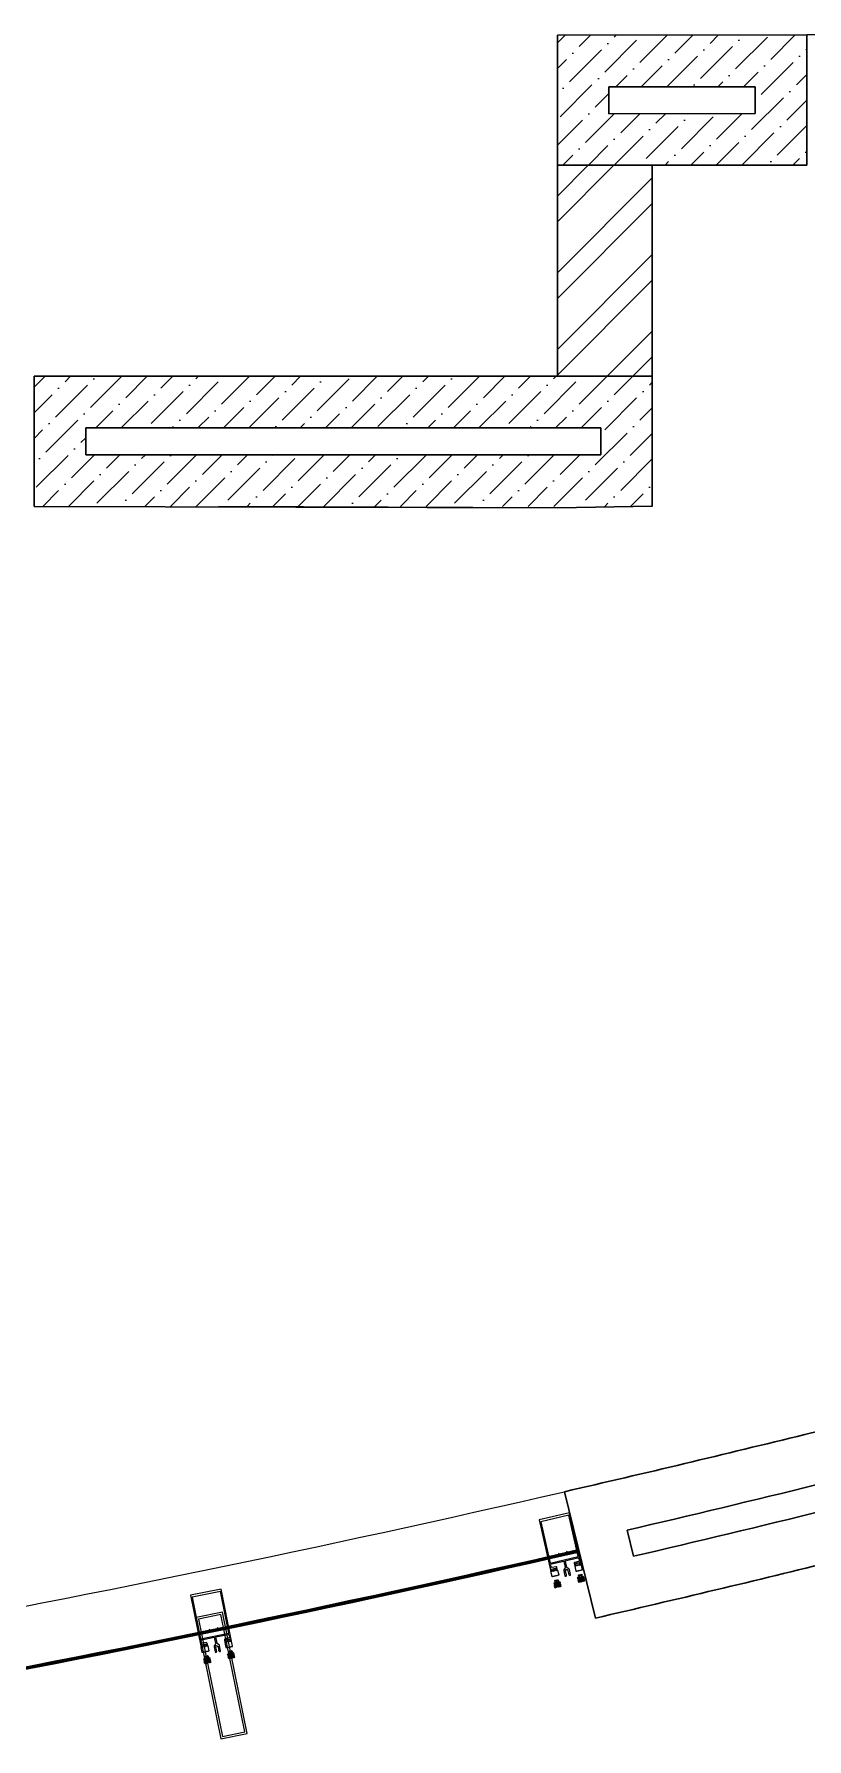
# Model space of a CAD drawing. Header units: millimetres. Extents: x 8275 to 147087, y -297470 to -191881.
# Drawn here: x 52597 to 54468, y -259165 to -255036 of the extents above; entities that cross this region are included whole.
import ezdxf

# ---------------------------------------------------------------- set-up
doc = ezdxf.new("R2010")
doc.units = ezdxf.units.MM
doc.header["$LTSCALE"] = 250
doc.header["$MEASUREMENT"] = 0
doc.linetypes.add('HIDDEN', pattern=[0.375, 0.25, -0.125])
for name, color, linetype, lineweight in [('ele', 51, 'Continuous', 18), ('hatch', 9, 'Continuous', 0), ('hidden', 153, 'HIDDEN', 13), ('wall', 1, 'Continuous', 30), ('win', 4, 'Continuous', 20)]:
    doc.layers.add(name, color=color, linetype=linetype, lineweight=lineweight)
pattern_1 = [(45, (-6686.724433277734, -321362.3453582716), (23.20194125768359, 85.07378461150648), [109.375, -21.875, 0, -21.875])]

msp = doc.modelspace()

# ---------------------------------------------------------------- hatches: boundary and pattern name
at = {"layer": 'hatch'}
h = msp.add_hatch(dxfattribs=at)
h.set_pattern_fill('ANSI36', color=256, scale=350, style=0)
h.set_pattern_definition(pattern_1)
h.paths.add_polyline_path([(54468.1225621039, -255353.3414271646), (53863.93390451744, -255353.3414271646), (53863.93390451744, -255039.0489710976), (54468.1225621039, -255039.0489710976)])
h.paths.add_polyline_path([(53988.93390451744, -255163.7903156304), (54343.12256210437, -255163.7903156304), (54343.12256210437, -255228.3382646475), (53988.93390451744, -255228.3382646475)], flags=16)
h = msp.add_hatch(dxfattribs=at)
h.set_pattern_fill('ANSI32', color=256, scale=350, style=0)
h.set_pattern_definition([(45, (-6686.724433277734, -321362.3453582716), (-92.80776503073436, 92.80776503073437), []), (45, (-6624.852590027731, -321362.3453582716), (-92.80776503073436, 92.80776503073437), [])])
h.paths.add_polyline_path([(54093.93537149392, -255354.0511851932), (53863.93390451744, -255354.0511851932), (53863.93390451744, -255864.9955222927), (54093.93446746795, -255864.9955222927)])
h = msp.add_hatch(dxfattribs=at)
h.set_pattern_fill('ANSI36', color=256, scale=350, style=0)
h.set_pattern_definition(pattern_1)
h.paths.add_polyline_path([(52596.75594461849, -256179.99451735), (54093.93446072238, -256179.99451735), (54093.93446072238, -255864.9955222926), (52596.75594461849, -255864.9955222926)])
h.paths.add_polyline_path([(53968.93412888888, -256055.0618332035), (52721.75594461896, -256055.0618332035), (52721.75594461896, -255989.9955222925), (53968.93412888888, -255989.9955222925)], flags=16)
at = {"layer": 'hatch', "extrusion": (0.000599592580141865, -0.002621120414548511, 0.9999963851017214)}
h = msp.add_hatch(dxfattribs=at)
h.set_pattern_fill('AR-HBONE', color=256, scale=0.4111842104963491, angle=-1.334613857120464e-19, style=0)
h.set_pattern_definition([(45, (-6679.947429412889, -321390.872269134), (1.826167551384324e-16, 2.326009148470442), [4.934210525956189, -1.644736841985396]), (135, (-6678.784424838639, -321389.7092645597), (1.826167551384324e-16, 2.326009148470442), [4.934210525956189, -1.644736841985396])])
h.paths.add_polyline_path([(53860.12800884442, -258785.0390165279), (53860.58646893324, -258787.0431686474), (53865.93087458619, -258785.8206084246), (53865.47241450296, -258783.8164562923)], flags=16)
h.paths.add_polyline_path([(53922.81872669896, -258770.6981930625), (53923.27718677567, -258772.702345173), (53917.93278111899, -258773.9249053967), (53917.47432103203, -258771.9207532769)], flags=16)
edge = h.paths.add_edge_path()
edge.add_arc((53873.32968839919, -258796.6520606713), 0.6853070175936382, -167.1149960129104, 12.88500398708959, ccw=False)
edge.add_arc((53871.99358698362, -258796.9577007278), 0.6853070175936382, -167.1149960129104, 12.88500398708959, ccw=False)
edge.add_arc((53870.65748556898, -258797.2633407836), 0.6853070184712209, -167.11499608961662, 12.885003910383375, ccw=False)
edge.add_arc((53869.32138414876, -258797.5689808408), 0.685307018511111, -167.1149959395393, 12.885004060460801, ccw=False)
edge.add_arc((53867.98528273412, -258797.874620897), 0.6853070167758908, -167.11499578362555, 12.885004216374512, ccw=False)
edge.add_arc((53866.64918132321, -258798.1802609524), 0.6853070175936382, -167.1149960129104, 12.88500398708959, ccw=False)
edge.add_arc((53865.31307990765, -258798.4859010084), 0.6853070175936382, -167.11499601207663, 12.885003987923426, ccw=False)
edge.add_arc((53863.97697849301, -258798.7915410646), 0.6853070185310561, -167.1149959395393, 12.885004060460801, ccw=False)
edge.add_arc((53862.64087708117, -258799.0971811196), 0.68530701484122, -167.11499608127906, 12.885003918720997, ccw=False)
edge.add_arc((53861.30477566653, -258799.402821176), 0.6853070203261113, -167.1149959437081, 12.885004056292019, ccw=False)
edge.add_arc((53859.96867424631, -258799.7084612331), 0.6853070175936382, -167.1149960129104, 12.88500398708959, ccw=False)
edge.add_arc((53858.6325728354, -258800.0141012884), 0.6853070149010552, -167.11499592953408, 12.885004070465925, ccw=False)
edge.add_line((53857.96452212994, -258800.1669213159), (53855.24206326911, -258788.2657288631))
edge.add_line((53855.24206327656, -258788.2657288713), (53858.98314724126, -258787.4099367135))
edge.add_line((53858.98314723754, -258787.409936714), (53858.52468714686, -258785.4057845855))
edge.add_line((53858.52468714872, -258785.4057845949), (53856.78775530829, -258785.803116668))
edge.add_line((53856.78775530876, -258785.803116668), (53857.63035566089, -258782.0953221435))
edge.add_line((53857.63035566275, -258782.0953221435), (53866.33581878626, -258780.1039027832))
edge.add_line((53866.33581878347, -258780.1039027813), (53868.81266803955, -258783.0523561613))
edge.add_line((53868.81266804048, -258783.0523561634), (53867.07573620006, -258783.4496882365))
edge.add_line((53867.07573620146, -258783.4496882364), (53867.53419628655, -258785.4538403569))
edge.add_line((53867.53419628469, -258785.4538403569), (53871.2752802452, -258784.5980482))
edge.add_line((53871.27528024474, -258784.5980481999), (53873.99775433316, -258796.4993072463))
edge.add_arc((53915.95983653711, -258786.8125678584), 0.6853070175936382, 192.8850040571258, 372.8850040571257)
edge.add_arc((53917.29593795174, -258786.5069278023), 0.6853070175936382, 192.8850040571258, 372.8850040571257)
edge.add_arc((53918.63203936638, -258786.201287746), 0.6853070184512757, 192.885004133832, 372.8850041338319)
edge.add_arc((53919.96814078753, -258785.8956476885), 0.6853070185310561, 192.8850039837544, 372.8850039837548)
edge.add_arc((53921.30424219844, -258785.5900076333), 0.6853070167758908, 192.8850038278406, 372.885003827841)
edge.add_arc((53922.64034361401, -258785.2843675774), 0.6853070175936382, 192.8850040571258, 372.8850040571257)
edge.add_arc((53923.97644502399, -258784.978727522), 0.6853070176135834, 192.885004056292, 372.8850040562919)
edge.add_arc((53925.31254644328, -258784.6730874652), 0.685307018511111, 192.8850039837544, 372.8850039837548)
edge.add_arc((53926.64864785512, -258784.36744741), 0.6853070148611652, 192.8850041254944, 372.8850041254943)
edge.add_arc((53927.98474926976, -258784.0618073534), 0.6853070203261113, 192.8850039879232, 372.8850039879236)
edge.add_arc((53929.32085069091, -258783.7561672963), 0.6853070175936382, 192.8850040571258, 372.8850040571257)
edge.add_arc((53930.65695209996, -258783.4505272413), 0.6853070149210003, 192.8850039737492, 372.8850039737496)
edge.add_line((53931.32500280542, -258783.2977072137), (53928.62159243281, -258771.479784951))
edge.add_line((53928.62159243235, -258771.4797849492), (53924.88050847183, -258772.3355771061))
edge.add_line((53924.88050847044, -258772.3355771062), (53924.42204838534, -258770.3314249858))
edge.add_line((53924.42204838814, -258770.3314249855), (53926.15898022856, -258769.9340929123))
edge.add_line((53926.15898023182, -258769.9340929233), (53923.78817959744, -258766.9613803673))
edge.add_line((53923.7881796007, -258766.961380366), (53915.08271648138, -258768.9527997443))
edge.add_line((53915.08271647812, -258768.9527997357), (53914.13406749544, -258772.6848534191))
edge.add_line((53914.13406749544, -258772.684853417), (53915.87099933586, -258772.2875213438))
edge.add_line((53915.87099933912, -258772.2875213547), (53916.32945942422, -258774.2916734751))
edge.add_line((53916.32945942236, -258774.2916734754), (53912.58837546184, -258775.1474656323))
edge.add_line((53912.58837546696, -258775.1474656312), (53915.29180107461, -258786.9654544952))
at = {"layer": 'hatch', "extrusion": (0.000537535562839047, -0.002634547211269407, 0.9999963851017214)}
h = msp.add_hatch(dxfattribs=at)
h.set_pattern_fill('AR-HBONE', color=256, scale=0.4111842104963491, angle=1.334613857120464e-19, style=0)
h.set_pattern_definition([(45, (-6680.64895141797, -321391.0116233343), (1.825891722490508e-16, 2.326009148470442), [4.934210525956189, -1.644736841985396]), (135, (-6679.485946843604, -321389.8486187599), (1.825891722490508e-16, 2.326009148470442), [4.934210525956189, -1.644736841985396])])
h.paths.add_polyline_path([(53012.27855417333, -258968.7769276833), (53012.68956428082, -258970.7913462254), (53018.06134706052, -258969.6953192858), (53017.65033695908, -258967.680900731)], flags=16)
h.paths.add_polyline_path([(53075.29041002193, -258955.9203595064), (53075.70142011778, -258957.9347780392), (53070.32963733436, -258959.0308049797), (53069.91862722873, -258957.0163864373)], flags=16)
edge = h.paths.add_edge_path()
edge.add_arc((53025.202345153, -258980.6984529236), 0.6853070175936382, -168.46799316127976, 11.532006838720292, ccw=False)
edge.add_arc((53023.85939945575, -258980.9724596592), 0.6853070175936382, -168.46799316127976, 11.532006838720292, ccw=False)
edge.add_arc((53022.51645375989, -258981.2464663942), 0.6853070184712209, -168.46799323798598, 11.532006762014078, ccw=False)
edge.add_arc((53021.17350805798, -258981.5204731304), 0.685307018511111, -168.46799308790867, 11.532006912091504, ccw=False)
edge.add_arc((53019.83056236166, -258981.7944798658), 0.6853070167758908, -168.4679929319949, 11.532007068005214, ccw=False)
edge.add_arc((53018.48761666907, -258982.0684866005), 0.6853070175936382, -168.46799316127976, 11.532006838720292, ccw=False)
edge.add_arc((53017.14467097228, -258982.3424933356), 0.6853070175936382, -168.46799316044599, 11.532006839554128, ccw=False)
edge.add_arc((53015.80172527549, -258982.616500071), 0.6853070185310561, -168.46799308790867, 11.532006912091504, ccw=False)
edge.add_arc((53014.45877958243, -258982.8905068053), 0.68530701484122, -168.4679932296484, 11.532006770351813, ccw=False)
edge.add_arc((53013.11583388611, -258983.1645135407), 0.6853070203261113, -168.46799309207745, 11.532006907922721, ccw=False)
edge.add_arc((53011.77288818467, -258983.4385202769), 0.6853070175936382, -168.46799316127976, 11.532006838720292, ccw=False)
edge.add_arc((53010.42994249208, -258983.7125270115), 0.6853070149010552, -168.46799307790343, 11.532006922096627, ccw=False)
edge.add_line((53009.75846964601, -258983.8495303786), (53007.31778149135, -258971.8873731577))
edge.add_line((53007.31778149787, -258971.887373166), (53011.07802945111, -258971.1201543066))
edge.add_line((53011.07802944785, -258971.120154307), (53010.66701933849, -258969.1057357559))
edge.add_line((53010.66701933942, -258969.1057357654), (53008.92118993276, -258969.4619445215))
edge.add_line((53008.9211899337, -258969.4619445213), (53009.85110403426, -258965.7750792736))
edge.add_line((53009.85110403565, -258965.7750792737), (53018.60116155926, -258963.9897690492))
edge.add_line((53018.60116155646, -258963.9897690472), (53021.00770119872, -258966.9958839022))
edge.add_line((53021.00770120011, -258966.9958839042), (53019.26187179345, -258967.3520926603))
edge.add_line((53019.26187179485, -258967.3520926602), (53019.67288189862, -258969.3665112031))
edge.add_line((53019.67288189722, -258969.3665112031), (53023.43312984626, -258968.5992923445))
edge.add_line((53023.43312984626, -258968.5992923444), (53025.87383165178, -258980.5615164999))
edge.add_arc((53068.05293855225, -258971.8682890285), 0.6853070175936382, 191.5320069087564, 371.5320069087563)
edge.add_arc((53069.39588424857, -258971.5942822933), 0.6853070175936382, 191.5320069087564, 371.5320069087563)
edge.add_arc((53070.73882994536, -258971.3202755578), 0.6853070184512757, 191.5320069854626, 371.5320069854625)
edge.add_arc((53072.08177564773, -258971.0462688212), 0.6853070185310561, 191.532006835385, 371.5320068353854)
edge.add_arc((53073.42472134079, -258970.7722620869), 0.6853070167758908, 191.5320066794713, 371.5320066794717)
edge.add_arc((53074.76766703711, -258970.4982553517), 0.6853070175936382, 191.5320069087564, 371.5320069087563)
edge.add_arc((53076.11061272924, -258970.2242486171), 0.6853070176135834, 191.5320069079227, 371.5320069079226)
edge.add_arc((53077.45355843069, -258969.9502418812), 0.685307018511111, 191.532006835385, 371.5320068353854)
edge.add_arc((53078.79650412328, -258969.6762351467), 0.6853070148611652, 191.532006977125, 371.5320069771249)
edge.add_arc((53080.13944982007, -258969.4022284109), 0.6853070203261113, 191.5320068395538, 371.5320068395542)
edge.add_arc((53081.48239552244, -258969.1282216749), 0.6853070175936382, 191.5320069087564, 371.5320069087563)
edge.add_arc((53082.82534121364, -258968.8542149406), 0.6853070149210003, 191.5320068253799, 371.5320068253803)
edge.add_line((53083.4968140597, -258968.7172115733), (53081.07320290167, -258956.8387511005))
edge.add_line((53081.0732029012, -258956.8387510987), (53077.31295495215, -258957.6059699573))
edge.add_line((53077.31295495122, -258957.6059699574), (53076.90194484746, -258955.5915514145))
edge.add_line((53076.90194484932, -258955.5915514142), (53078.64777425598, -258955.2353426581))
edge.add_line((53078.64777425877, -258955.2353426692), (53076.34782648055, -258952.2074794283))
edge.add_line((53076.34782648427, -258952.2074794271), (53067.59776896439, -258953.9927896697))
edge.add_line((53067.59776896113, -258953.992789661), (53066.56126298817, -258957.7014032775))
edge.add_line((53066.56126298817, -258957.7014032754), (53068.30709239483, -258957.3451945193))
edge.add_line((53068.30709239762, -258957.3451945302), (53068.71810250139, -258959.3596130731))
edge.add_line((53068.71810249999, -258959.3596130733), (53064.95785455094, -258960.1268319319))
edge.add_line((53064.95785455607, -258960.1268319309), (53067.38147937242, -258972.0053593463))

# ---------------------------------------------------------------- linework, layer by layer
at = {"layer": 'ele', "linetype": 'ByBlock', "ltscale": 100}
msp.add_line((56268.1225621039, -255036.2265679067, -11300.6378476528), (54468.1225621039, -255038.3417410713, -11300.6378476528), dxfattribs=at)
at = {"layer": 'hidden'}
msp.add_line((53968.93446072191, -255864.9953040575, -11300.6378476528), (53968.93446072144, -255864.9955222926, -11300.6378476528), dxfattribs=at)
at = {"layer": 'wall'}
for p, q in [((54468.1225621039, -255038.3417410713, -11300.6378476528), (53863.93390451791, -255039.0517208684, -11300.6378476528)), ((53863.93390451744, -255354.050715926, -11300.6378476528), (53863.93390451744, -255039.0516200494, -11300.6378476528)), ((54468.1225621039, -255353.3414271646, -11300.6378476528), (54468.1225621039, -255038.3417410713, -11300.6378476528)), ((54343.1225621039, -255163.5974096128, -11300.6378476528), (53988.93390451791, -255164.0517208684, -11300.6378476528)), ((53988.93390451791, -255229.0509942157, -11300.6378476528), (53988.93390451791, -255164.0517208684, -11300.6378476528)), ((54343.1225621039, -255228.5970664955, -11300.6378476528), (54343.1225621039, -255163.5974096128, -11300.6378476528)), ((53988.93390451744, -255229.0509942158, -11300.6378476528), (54343.1225621039, -255228.5970664955, -11300.6378476528)), ((53863.93390451791, -255354.050715926, -11300.6378476528), (54468.1225621039, -255353.3414271646, -11300.6378476528)), ((53863.93390451744, -255354.050715926, -11300.6378476528), (53863.93390451744, -255864.9955222927, -11300.6378476528)), ((54093.93446072238, -255864.9955222926, -11300.6378476528), (54093.93537261477, -255353.7807051365, -11300.6378476528)), ((54093.93446072238, -255864.9955222926, -11300.6378476528), (52596.75594461896, -255864.9955222925, -11300.6378476528)), ((52596.75594461802, -256179.9953352309, -11300.6378476528), (52596.75594461802, -255864.9962393543, -11300.6378476528)), ((54093.93446072191, -255864.9955222926, -11300.6378476528), (54093.93391077127, -256179.99451735, -11300.6378476528)), ((53968.93424237566, -255990.0592986671, -11300.6378476528), (52721.75594461896, -255989.9955222925, -11300.6378476528)), ((52721.75594461896, -256054.9947956398, -11300.6378476528), (52721.75594461896, -255989.9955222925, -11300.6378476528)), ((53968.93424237566, -255990.0592986671, -11300.6378476528), (53968.93412888842, -256055.0618332035, -11300.6378476528)), ((52721.75594461849, -256054.9947956398, -11300.6378476528), (53968.93412888888, -256055.0618332035, -11300.6378476528)), ((52596.75594461849, -256179.99451735, -11300.6378476528), (53863.93390451698, -256183.5296501091, -11300.6378476528)), ((53043.93337724684, -256180.0065274579, -11300.6378476528), (53863.93390451651, -256183.5389979962, -11300.6378476528)), ((53863.93390451698, -256183.5296501091, -11300.6378476528), (54093.93390451698, -256179.3560145455, -11300.6378476528)), ((54003.01639531692, -258536.8847217294, -11300.6378476528), (54003.33818504168, -258538.2072493866, -11300.6378476528)), ((53881.55992367677, -258566.4368028195, -11300.6378476528), (53956.03692151746, -258872.5307577093, -11300.6378476528)), ((54032.89153932454, -258659.6689537366, -11300.6378476528), (54048.25928036356, -258722.8290268974, -11300.6378476528))]:
    msp.add_line(p, q, dxfattribs=at)
for centre, radius, start, end in [((45275.33446652582, -221573.6657545944, -11300.6378476528), 37982.26241233917, 283.9984094322612, 285.8124840180436), ((45072.57201454137, -220288.939397714, -11300.6378476528), 39278.04826593537, 282.9601049703482, 283.8320740559122), ((45072.57201454137, -220288.939397714, -11300.6378476528), 39403.04826593537, 283.1441461316483, 283.8320740559122), ((45072.57201453065, -220288.9393977167, -11300.6378476528), 39468.04826593382, 283.1450206573474, 283.8327357090448), ((45072.57201454137, -220288.939397714, -11300.6378476528), 39403.04826593537, 282.9601049703482, 282.9623734534729), ((45072.57201453065, -220288.9393977167, -11300.6378476528), 39593.04826593382, 282.9657777227721, 283.8327357090448)]:
    msp.add_arc(centre, radius, start, end, dxfattribs=at)
at = {"layer": 'win', "extrusion": (0.0005995925801420024, -0.002621120414548467, 0.9999963851017215)}
for p, q in [((53865.74265965819, -258715.4893271855, -11300.6378476528), (53867.38439921523, -258716.5197850091, -11300.6378476528)), ((53867.38439921523, -258716.5197850091, -11300.6378476528), (53868.60695081763, -258721.8641723003, -11300.6378476528)), ((53887.12028612895, -258710.5991030884, -11300.6378476528), (53886.08982237382, -258712.2408389135, -11300.6378476528)), ((53886.08982237382, -258712.2408389135, -11300.6378476528), (53887.31237397948, -258717.5852262158, -11300.6378476528)), ((53887.31237397948, -258717.5852262158, -11300.6378476528), (53888.95411354303, -258718.6156840383, -11300.6378476528)), ((53868.60695081763, -258721.8641723003, -11300.6378476528), (53867.57648706436, -258723.5059081365, -11300.6378476528))]:
    msp.add_line(p, q, dxfattribs=at)
at = {"layer": 'win', "extrusion": (0.0005375355628391813, -0.002634547211269374, 0.9999963851017215)}
for p, q in [((53019.55481445277, -258899.3794404931, -11300.6378476528), (53021.17176513746, -258900.4483757493, -11300.6378476528)), ((53021.17176513746, -258900.4483757493, -11300.6378476528), (53022.26778431004, -258905.8201398833, -11300.6378476528)), ((53022.26778431004, -258905.8201398833, -11300.6378476528), (53021.1988432142, -258907.4370867085, -11300.6378476528)), ((53041.04194869054, -258894.9953479452, -11300.6378476528), (53039.9730075933, -258896.6122947591, -11300.6378476528)), ((53039.9730075933, -258896.6122947591, -11300.6378476528), (53041.06902676867, -258901.9840589043, -11300.6378476528)), ((53041.06902676867, -258901.9840589043, -11300.6378476528), (53042.68597746035, -258903.0529941596, -11300.6378476528))]:
    msp.add_line(p, q, dxfattribs=at)
at = {"layer": 'win', "extrusion": (0.0005995925801420024, -0.002621120414548467, 0.9999963851017215), "elevation": -10462.27690346647}
msp.add_lwpolyline([(53896.68238309375, -258788.3469664232), (53897.33907968557, -258788.759150962), (53896.92689513712, -258789.4158475508), (53897.53817525124, -258792.0880503839), (53898.1948718384, -258792.5002349216), (53897.78268729664, -258793.1569315125), (53898.39396740517, -258795.8291343449), (53899.05752850362, -258796.2456274881, 0.9606708062894292), (53902.49396366788, -258795.3130445966), (53899.68297487031, -258783.0248446937, 0.1989123673796638), (53898.5895555056, -258781.4854010525), (53894.57453816245, -258778.9653208136, -0.1989123673796519), (53893.48111880314, -258777.4258771668), (53889.96265927493, -258762.0449784342), (53919.62411067202, -258755.2597691923, -0.414213562373095), (53922.57924531384, -258757.1145996329), (53923.46560147774, -258760.9892937453, -0.414213562373095), (53921.61077104253, -258763.9444283858), (53913.05972199226, -258765.9005247509, 0.414213562373095), (53911.20489153625, -258768.8556593937), (53912.6413998081, -258775.135336034), (53916.38248376994, -258774.2795438883), (53915.92402367618, -258772.2753917584), (53914.18709183448, -258772.6727238437), (53913.42299169389, -258769.3324703027), (53925.44790443147, -258766.5817097967), (53926.2120045706, -258769.9219633275), (53924.47507272442, -258770.3192954122), (53924.9335328134, -258772.3234475204), (53928.67461677263, -258771.4676553642), (53899.97303251809, -258645.9989062411), (53826.48745473929, -258662.8091093193), (53855.18903899683, -258788.2778584523), (53858.93012295355, -258787.4220662955), (53858.47166286287, -258785.4179141654), (53856.73473102687, -258785.8152462489), (53855.9706308917, -258782.474992707), (53867.99554361244, -258779.7242322057), (53868.75964376114, -258783.0644857447), (53867.02271191865, -258783.4618178177), (53867.48117200231, -258785.4659699389), (53871.2222559631, -258784.6101777697), (53869.7857476954, -258778.3305011292, 0.414213562373095), (53866.83061305255, -258776.4756706804), (53858.27956400804, -258778.4317670463, -0.414213562373095), (53855.32442935134, -258776.5769365998), (53854.43807319289, -258772.7022424982, -0.414213562373095), (53856.29290363671, -258769.7471078448), (53885.95435503583, -258762.9618986016), (53889.4728145581, -258778.3427973352, -0.1989123673796519), (53889.15742776274, -258780.2045126208), (53886.63734752748, -258784.2195299641, 0.1989123673796638), (53886.32196072171, -258786.0812452609), (53889.13294951986, -258798.369445157, 0.9606708062894292), (53892.63306861576, -258797.715255661), (53893.04956174774, -258797.0516945572), (53892.43828164721, -258794.3794917345), (53891.78158505446, -258793.9673071901), (53892.19376959046, -258793.3106105969), (53891.5824894835, -258790.6384077737), (53890.92579290432, -258790.2262232289), (53891.33797744059, -258789.5695266347), (53890.72669733457, -258786.8973238135), (53890.07000073855, -258786.4851392687), (53892.54310799219, -258782.5449597432), (53896.48328752144, -258785.0180670011), (53896.07110298632, -258785.6747635904)], format="xyb", close=True, dxfattribs=at)
at = {"layer": 'win', "extrusion": (0.0005995925801420024, -0.002621120414548467, 0.9999963851017215)}
for points, elevation in [([(53830.38221779365, -258667.5422348675), (53853.27664097863, -258767.6250571178), (53921.41781310418, -258752.0374142636), (53898.52338991451, -258651.9545920045)], -10462.27690346647), ([(53860.1280088721, -258785.0390165259), (53860.58646896626, -258787.0431686444), (53865.93087461415, -258785.8206084219), (53865.47241453439, -258783.8164562908)], -10462.27690346648), ([(53922.81872672593, -258770.698193061), (53923.27718680762, -258772.70234517), (53917.9327811515, -258773.9249053943), (53917.47432105797, -258771.9207532751)], -10462.27690346647)]:
    msp.add_lwpolyline(points, close=True, dxfattribs=dict(at, elevation=elevation))
for points, elevation in [([(53873.99773913494, -258796.499240642, -0.9999999999999999), (53872.66163771761, -258796.8048806985, -0.9999999999999999), (53871.32553630743, -258797.1105207539, -0.9999999999999999), (53869.98943488961, -258797.4161608103, -0.9999999999999999), (53868.65333347212, -258797.7218008669, -0.9999999999999999), (53867.31723206151, -258798.02744093, -0.9999999999999999), (53865.98113064186, -258798.3330809792, -0.9999999999999999), (53864.64502922755, -258798.6387210353, -0.9999999999999999), (53863.30892781752, -258798.9443610905, -0.9999999999999999), (53861.97282640481, -258799.2500011458, -0.9999999999999999), (53860.63672498902, -258799.555641203, -0.9999999999999999), (53859.30062357282, -258799.8612812593, -0.9999999999999999), (53857.96452215959, -258800.1669213139), (53855.24206330677, -258788.2657288689), (53858.93012295471, -258787.4220662901), (53858.47166286357, -258785.41791417), (53856.78775533751, -258785.8031166653), (53857.6303556917, -258782.0953221411), (53866.33581882259, -258780.1039027784), (53868.8126680709, -258783.0523561607), (53867.02271192167, -258783.4618178165), (53867.4811720022, -258785.4659699383), (53871.27528027484, -258784.598048198), (53873.99775436191, -258796.4993072525)], -10462.27690346645), ([(53915.29178585839, -258786.9653878845, 0.9999999999999999), (53916.62788727645, -258786.6597478277, 0.9999999999999999), (53917.96398868121, -258786.3541077726, 0.9999999999999999), (53919.3000901028, -258786.0484677153, 0.9999999999999999), (53920.63619152697, -258785.7428276582, 0.9999999999999999), (53921.97229293129, -258785.4371876032, 0.9999999999999999), (53923.30839434173, -258785.131547548, 0.9999999999999999), (53924.64449576081, -258784.8259074918, 0.9999999999999999), (53925.9805971686, -258784.5202674361, 0.9999999999999999), (53927.31669858695, -258784.2146273799, 0.9999999999999999), (53928.65280000588, -258783.908987323, 0.9999999999999999), (53929.98890142005, -258783.6033472666, 0.9999999999999999), (53931.32500282824, -258783.2977072122), (53928.62159246112, -258771.4797849473), (53924.88050850359, -258772.3355771037), (53924.42204841763, -258770.3314249835), (53926.15898025595, -258769.9340929218), (53923.78817963022, -258766.9613803637), (53915.0827165035, -258768.9527997336), (53914.13406752291, -258772.6848534152), (53915.87099937056, -258772.2875213521), (53916.32945945413, -258774.291673473), (53912.58837549602, -258775.1474656284), (53915.29180109782, -258786.9654544848)], -10462.27690346647)]:
    msp.add_lwpolyline(points, format="xyb", dxfattribs=dict(at, elevation=elevation))
at = {"layer": 'win', "extrusion": (0.0005375355628391813, -0.002634547211269374, 0.9999963851017215), "elevation": -10457.5470784077}
msp.add_lwpolyline([(53048.74462941952, -258972.9470794027), (53049.39141039541, -258973.3746549821), (53048.96383480518, -258974.0214359553), (53049.51184827799, -258976.7073273518), (53050.15862924992, -258977.1349029304), (53049.73105366947, -258977.7816839056), (53050.27906713587, -258980.4675753014), (53050.93260896976, -258980.8996203695, 0.9606708062894292), (53054.39010624518, -258980.0484387999), (53051.87005087978, -258967.6972916535, 0.1989123673796638), (53050.81328579952, -258966.1324593307), (53046.85889214575, -258963.518278867, -0.1989123673796519), (53045.80212707078, -258961.9534465389), (53042.64782321204, -258946.4937579769), (53072.4612176615, -258940.410808457, -0.414213562373095), (53075.37173203415, -258942.334898582), (53076.16635156656, -258946.2294411111, -0.414213562373095), (53074.24226144567, -258949.1399554811), (53065.64740899244, -258950.8935985928, 0.414213562373095), (53063.72331885258, -258953.8041129652), (53065.01115051684, -258960.1159577293), (53068.77139846896, -258959.348738882), (53068.36038835593, -258957.3343203293), (53066.6145589458, -258957.6905290975), (53065.92954211014, -258954.3331648523), (53078.01605338179, -258951.867104234), (53078.70107021829, -258955.2244684688), (53076.95524080649, -258955.5806772363), (53077.36625091363, -258957.5950957671), (53081.12649886105, -258956.8278769092), (53055.39549239152, -258830.7164053795), (52981.53347912418, -258845.7867758132), (53007.26448559477, -258971.8982473525), (53011.02473354169, -258971.1310284942), (53010.61372343233, -258969.1166099411), (53008.86789402887, -258969.4728187075), (53008.18287719662, -258966.1154544619), (53020.26938845247, -258963.6493938476), (53020.95440529665, -258967.0067580909), (53019.20857588931, -258967.3629668467), (53019.61958599378, -258969.3773853906), (53023.37983394256, -258968.6101665197), (53022.09200228226, -258962.2983217554, 0.414213562373095), (53019.18148790935, -258960.3742316223), (53010.58663546121, -258962.1278747348, -0.414213562373095), (53007.67612107829, -258960.2037846039), (53006.88150155076, -258956.3092420859, -0.414213562373095), (53008.80559167806, -258953.398727703), (53038.61898612903, -258947.315778182), (53041.77328998215, -258962.7754667446, -0.1989123673796519), (53041.41403218458, -258964.6292160454), (53038.79985172318, -258968.5836097009, 0.1989123673796638), (53038.44059391642, -258970.4373590125), (53040.96064928314, -258982.7885061521, 0.9606708062894292), (53044.47523929576, -258982.2171440698), (53044.9072843519, -258981.5636022303), (53044.35927089324, -258978.8777108444), (53043.71248991363, -258978.450135259), (53044.14006549258, -258977.8033542813), (53043.59205202493, -258975.1174628949), (53042.94527106266, -258974.6898873095), (53043.37284664011, -258974.0431063309), (53042.8248331738, -258971.3572149463), (53042.17805219418, -258970.9296393604), (53044.74350569482, -258967.0489535287), (53048.62419152943, -258969.6144070326), (53048.19661595108, -258970.2611880062)], format="xyb", close=True, dxfattribs=at)
at = {"layer": 'win', "extrusion": (0.0005375355628391813, -0.002634547211269374, 0.9999963851017215), "elevation": -10457.54707840772}
for points in [[(52985.31539745864, -258850.6105451295), (53005.84027595363, -258951.206048435), (53074.33050644257, -258937.2317049423), (53053.80562794342, -258836.6362016278)], [(53012.27855419838, -258968.7769276816), (53012.6895643128, -258970.7913462229), (53018.06134708726, -258969.6953192835), (53017.65033698812, -258967.6809007301)], [(53075.29041004663, -258955.9203595054), (53075.70142014793, -258957.9347780368), (53070.32963736619, -258959.0308049776), (53069.91862725212, -258957.0163864359)]]:
    msp.add_lwpolyline(points, close=True, dxfattribs=at)
at = {"layer": 'win', "elevation": -11300.6378476528}
for points in [[(53112.99396681739, -259152.1807200636), (53053.0195807619, -258858.2367236679), (52989.33171487506, -258871.2311739802), (53049.30610093148, -259165.1751703758)], [(53107.0953271105, -259148.2812265576), (53049.12008725526, -258864.1353633754), (52995.23035458243, -258875.1306674857), (53053.2055944372, -259159.2765306679)]]:
    msp.add_lwpolyline(points, close=True, dxfattribs=at)
at = {"layer": 'win', "extrusion": (0.0005375355628391813, -0.002634547211269374, 0.9999963851017215)}
for points, elevation in [([(53067.38146573202, -258972.0052923945, 0.9999999999999999), (53068.72441142978, -258971.7312856586, 0.9999999999999999), (53070.06735711765, -258971.4572789237, 0.9999999999999999), (53071.41030282217, -258971.1832721879, 0.9999999999999999), (53072.75324852621, -258970.9092654518, 0.9999999999999999), (53074.09619421347, -258970.6352587174, 0.9999999999999999), (53075.43913990541, -258970.3612519827, 0.9999999999999999), (53076.78208560462, -258970.0872452476, 0.9999999999999999), (53078.12503129715, -258969.8132385125, 0.9999999999999999), (53079.46797699578, -258969.5392317775, 0.9999999999999999), (53080.81092269524, -258969.2652250412, 0.9999999999999999), (53082.15386839239, -258968.9912183057, 0.9999999999999999), (53083.49681408165, -258968.717211572), (53081.07320292818, -258956.8387510972), (53077.31295498188, -258957.6059699555), (53076.90194487679, -258955.5915514125), (53078.64777428094, -258955.235342668), (53076.34782651385, -258952.2074794251), (53067.59776898791, -258953.992789659), (53066.56126301345, -258957.7014032737), (53068.30709242702, -258957.3451945281), (53068.71810252986, -258959.3596130716), (53064.95785458438, -258960.1268319288), (53067.38147939543, -258972.005359336)], -10457.54707840772), ([(53025.87381802977, -258980.5614495551, -0.9999999999999999), (53024.53087233143, -258980.8354562911, -0.9999999999999999), (53023.18792663905, -258981.1094630257, -0.9999999999999999), (53021.8449809407, -258981.3834697611, -0.9999999999999999), (53020.50203524073, -258981.6574764967, -0.9999999999999999), (53019.15908954763, -258981.9314832392, -0.9999999999999999), (53017.81614384579, -258982.2054899675, -0.9999999999999999), (53016.47319815111, -258982.4794967027, -0.9999999999999999), (53015.13025245999, -258982.7535034372, -0.9999999999999999), (53013.78730676572, -258983.0275101719, -0.9999999999999999), (53012.44436106749, -258983.301516908, -0.9999999999999999), (53011.10141537022, -258983.5755236434, -0.9999999999999999), (53009.758469677, -258983.8495303773), (53007.31778152807, -258971.8873731642), (53011.02473354273, -258971.1310284887), (53010.61372343116, -258969.1166099457), (53008.9211899611, -258969.4619445193), (53009.85110406564, -258965.7750792716), (53018.60116159533, -258963.9897690448), (53021.00770122754, -258966.9958839019), (53019.20857589233, -258967.3629668455), (53019.61958599215, -258969.3773853901), (53023.43312987438, -258968.599292343), (53025.87383167828, -258980.5615165063)], -10457.54707840773)]:
    msp.add_lwpolyline(points, format="xyb", dxfattribs=dict(at, elevation=elevation))
at = {"layer": 'win'}
for radius in [39278.04826593537, 39422.04826593537, 39423.04826593537, 39424.04826593537, 39425.04826593537, 39426.04826593537, 39427.04826593537, 39428.04826593537]:
    msp.add_arc((45072.57201454137, -220288.939397714, -11300.6378476528), radius, 280.3335272931997, 282.9601049703482, dxfattribs=at)
at = {"layer": 'win', "extrusion": (0.0005995925801420024, -0.002621120414548467, 0.9999963851017215)}
for centre, radius, start, end in [((53897.28376639748, -258803.2686844862, -10590.00519803454), 56.02831096297897, 91.59920626497976, 114.1708017736924), ((53883.00204098459, -258770.4879576107, -10590.09968383909), 23.68932309987656, 103.4676678949765, 110.1168653447699), ((53880.13627088765, -258759.4563502481, -10590.13031741627), 11.84415585990497, 102.1546236755204, 115.8063450060422), ((53882.5797379225, -258766.387391179, -10590.11068516596), 18.66373521831405, 104.346987407358, 113.6463511249761), ((53897.88712668746, -258805.9062658971, -10589.99792281943), 59.50225788623588, 93.25744423952328, 112.5125637880892), ((53898.08325400049, -258806.7636338241, -10589.99555794981), 60.98800946245647, 93.8339497077537, 111.9360583595316), ((53941.16860978825, -258995.1106900507, -10589.47604209807), 254.6448962107594, 102.074539466413, 103.6954685974078), ((53901.9842579441, -258823.8168207453, -10589.94852031038), 79.43733587598572, 100.4508161900099, 105.3191916394891), ((53897.98602199637, -258806.3385854397, -10589.99673035663), 61.98307333192854, 99.89676071258509, 105.8732473323031), ((53891.63866453563, -258778.5911972436, -10590.0732657074), 34.0854521669411, 98.27216808815207, 107.4978399524751), ((53894.81953312762, -258772.8094006081, -10590.086513306), 27.34609378610929, 91.91417439935165, 98.91477462584605), ((53894.7464742706, -258766.6982673972, -10590.1025751829), 21.72982308732188, 92.51172601669593, 100.44298816504), ((53893.79802610807, -258759.7507238648, -10590.12135428012), 15.63818546316107, 90.74781653573805, 100.8813880680351), ((53893.20525680493, -258754.0218867635, -10590.13672572616), 9.462229877207651, 87.00987057996586, 104.1638110169351), ((53889.93902206645, -258784.9614116392, -10590.05758765125), 38.16461497224456, 107.6911848149587, 112.7169191991625)]:
    msp.add_arc(centre, radius, start, end, dxfattribs=at)
at = {"layer": 'win', "extrusion": (0.0005375355628391813, -0.002634547211269374, 0.9999963851017215)}
for centre, radius, start, end in [((53048.99351254699, -258987.8788371362, -10589.84461394952), 56.02831096297897, 90.24620913375014, 112.81780460615), ((53035.48978943212, -258954.7700286813, -10589.93909975404), 23.68932309987656, 102.1146707530387, 108.7638681967879), ((53032.88529730241, -258943.6738302334, -10589.96973333124), 11.84415585990497, 100.8016265304681, 114.4533478589713), ((53049.53442588601, -258990.5299297595, -10589.83733873438), 59.50225788623588, 91.90444710000854, 111.1595666480425), ((53035.1644269313, -258950.6606340566, -10589.95010108092), 18.66373521831405, 102.9939902556707, 112.2933539943659), ((53042.08308838877, -258969.4032438752, -10589.8970035662), 38.16461497224456, 106.3381876492722, 111.3639220475771), ((53049.71025429569, -258991.3916896191, -10589.83497386477), 60.98800946245647, 92.48095253275963, 110.5830612159866), ((53088.33633566768, -259180.7035680382, -10589.31545801305), 254.6448962107594, 100.721542317561, 102.3424714281073), ((53053.20750974704, -259008.5322327918, -10589.78793622534), 79.43733587598572, 99.09781903975285, 103.9661944787114), ((53049.62308566766, -258990.9644638918, -10589.83614627159), 61.98307333192854, 98.54376355685343, 104.5202501650948), ((53043.93267087737, -258963.0749375786, -10589.91268162235), 34.0854521669411, 96.91917092940353, 106.1448427992748), ((53047.24917276543, -258957.3698597899, -10589.92592922095), 27.34609378610929, 90.56117723681855, 97.5617775035344), ((53047.32043072255, -258951.2587053147, -10589.94199109785), 21.72982308732188, 91.1587288722187, 99.08999100720001), ((53046.53629280975, -258944.2907039669, -10589.96077019506), 15.63818546316107, 89.3948193860023, 99.52839091008255), ((53046.07895842028, -258938.5494675811, -10589.97614164113), 9.462229877207651, 85.65687341250963, 102.8108138464424)]:
    msp.add_arc(centre, radius, start, end, dxfattribs=at)

doc.saveas('drawing.dxf')
